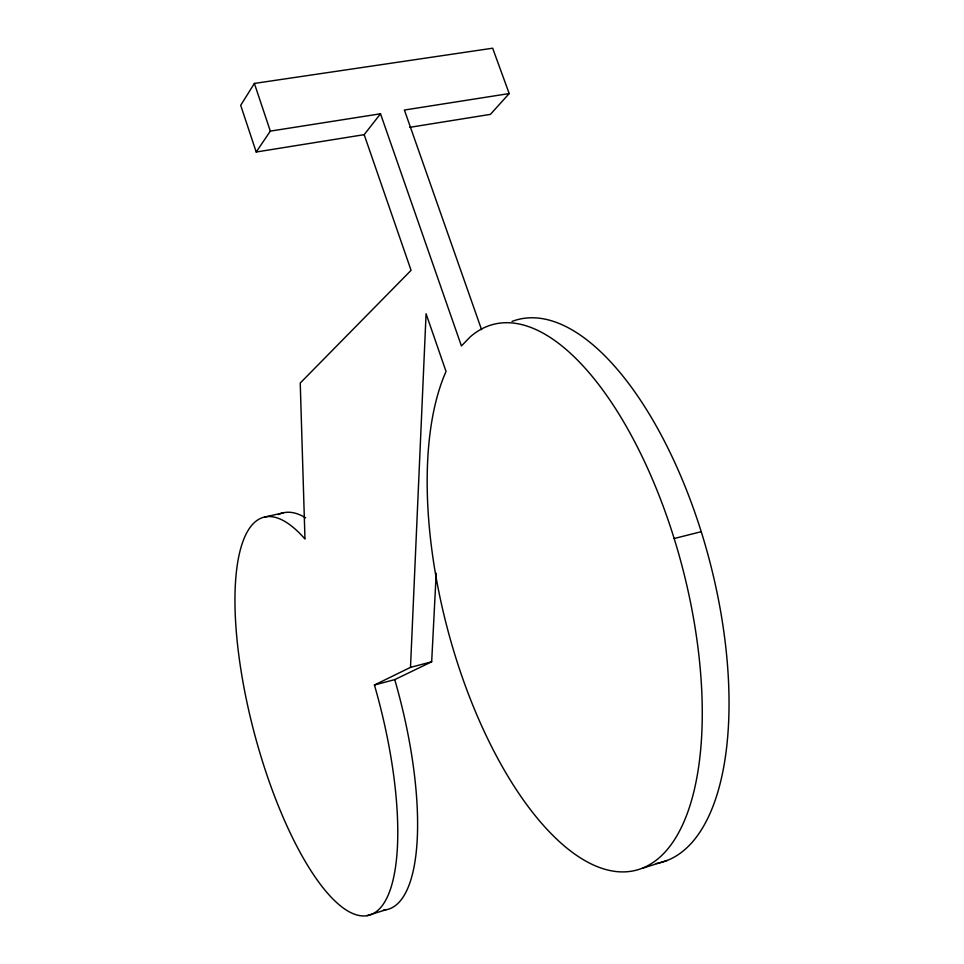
<?xml version="1.0" encoding="UTF-8"?>
<svg xmlns="http://www.w3.org/2000/svg" width="964" height="964" viewBox="0 0 964 964"><rect width="100%" height="100%" fill="white"/><g stroke="black" fill="none" stroke-linecap="round" stroke-linejoin="round"><path stroke-width="1.45" d="M380.515 113.788L364.175 134.659L411.074 270.33L300.238 383.045L304.973 539.021A205.802 64.311 75.2 0 0 239.976 663.654A205.802 64.311 75.2 0 0 359.837 915.631A205.802 64.311 75.2 0 0 374.418 685.006L410.495 667.377L426.076 313.746L446.043 371.477A282.115 121.404 75.3 0 0 550.721 833.233A282.115 121.404 75.3 0 0 695.044 627.311A282.115 121.404 75.3 0 0 470.408 336.713L461.419 345.956L380.515 113.788L270.33 131.116L256.207 152.011L240.687 105.317L254.376 83.434L492.664 48.2L509.197 93.568L490.399 114.379L409.616 127.356M374.418 685.006L394.734 679.62L431.679 661.786L436.21 573.231M642.482 868.263L667.16 860.442M367.007 915.655L385.769 909.847M410.495 667.377L431.679 661.786M674.101 538.539L701.238 531.694M264.582 517.09L283.5 512.764M256.207 152.011L364.175 134.659M509.197 93.568L404.398 110.041L481.578 329.676M254.376 83.434L270.33 131.116M394.734 679.62A205.067 65.841 75.2 0 1 383.371 910.124M278.379 514.631A205.067 65.841 75.2 0 1 305.648 517.849M512.053 321.422A280.741 123.958 75.2 0 1 708.889 558.132A280.741 123.958 75.2 0 1 656.255 863.503"/></g></svg>
